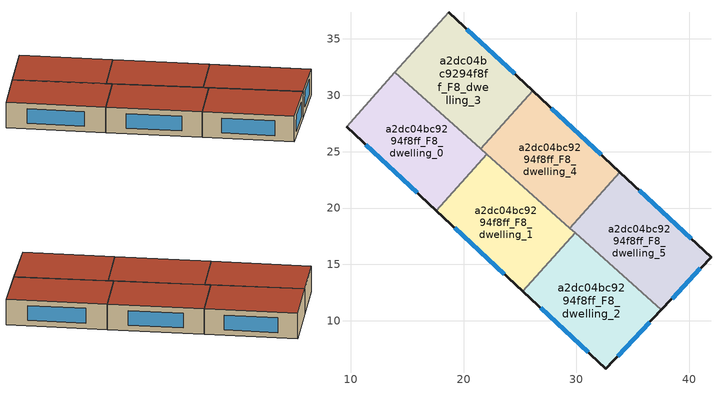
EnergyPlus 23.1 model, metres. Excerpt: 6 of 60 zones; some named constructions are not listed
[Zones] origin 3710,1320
a2dc04bc9294f8ff_F8_dwelling_0
 floor to a2dc04bc9294f8ff_F7_dwelling_0 (EU_floor_Construction): 22.05,24.79 17.58,19.78 9.62,27.21 13.92,32.04 z24
 wall outside (EU_wall_Construction): 9.62,27.21 17.58,19.78 z24:27
 wall to a2dc04bc9294f8ff_F8_dwelling_1 (EU_wall_Construction): 17.58,19.78 22.05,24.79 z24:27
 wall adiabatic (EU_wall_Construction): 13.92,32.04 9.62,27.21 z24:27
 wall to a2dc04bc9294f8ff_F8_dwelling_3 (EU_wall_Construction): 21.54,25.24 13.92,32.04 z24:27
 wall to a2dc04bc9294f8ff_F8_dwelling_4 (EU_wall_Construction): 22.05,24.79 21.54,25.24 z24:27
 window (EU_Window_Construction): 11.32,25.62 15.88,21.37 z24.64:26.36
 roof outside (EU_roof_Construction): 17.58,19.78 22.05,24.79 13.92,32.04 9.62,27.21 z27
a2dc04bc9294f8ff_F8_dwelling_1
 floor to a2dc04bc9294f8ff_F7_dwelling_1 (EU_floor_Construction): 29.89,17.79 25.27,12.61 17.58,19.78 22.05,24.79 z24
 wall outside (EU_wall_Construction): 17.58,19.78 25.27,12.61 z24:27
 wall to a2dc04bc9294f8ff_F8_dwelling_2 (EU_wall_Construction): 25.27,12.61 29.89,17.79 z24:27
 wall to a2dc04bc9294f8ff_F8_dwelling_4 (EU_wall_Construction): 29.42,18.21 22.05,24.79 z24:27
 wall to a2dc04bc9294f8ff_F8_dwelling_5 (EU_wall_Construction): 29.89,17.8 29.42,18.21 z24:27
 window (EU_Window_Construction): 19.23,18.24 23.62,14.15 z24.64:26.36
 roof outside (EU_roof_Construction): 25.27,12.61 29.89,17.79 22.05,24.79 17.58,19.78 z27
a2dc04bc9294f8ff_F8_dwelling_2
 floor to a2dc04bc9294f8ff_F7_dwelling_2 (EU_floor_Construction): 37.54,10.97 32.62,5.74 25.27,12.61 29.89,17.79 z24
 wall outside (EU_wall_Construction): 25.27,12.61 32.62,5.74 37.54,10.97 z24:27
 wall to a2dc04bc9294f8ff_F8_dwelling_5 (EU_wall_Construction): 37.54,10.97 29.89,17.79 z24:27
 window (EU_Window_Construction): 33.68,6.86 36.49,9.85 / 26.84,11.14 31.05,7.21 z24.64:26.36
 roof outside (EU_roof_Construction): 32.62,5.74 37.54,10.97 29.89,17.79 25.27,12.61 z27
a2dc04bc9294f8ff_F8_dwelling_3
 floor to a2dc04bc9294f8ff_F7_dwelling_3 (EU_floor_Construction): 26.14,30.4 21.54,25.24 13.92,32.04 18.67,37.37 z24
 wall outside (EU_wall_Construction): 26.14,30.4 18.67,37.37 z24:27
 wall to a2dc04bc9294f8ff_F8_dwelling_4 (EU_wall_Construction): 21.54,25.24 26.14,30.4 z24:27
 wall adiabatic (EU_wall_Construction): 18.67,37.37 13.92,32.04 z24:27
 window (EU_Window_Construction): 24.54,31.89 20.27,35.87 z24.64:26.36
 roof outside (EU_roof_Construction): 21.54,25.24 26.14,30.4 18.67,37.37 13.92,32.04 z27
a2dc04bc9294f8ff_F8_dwelling_4
 floor to a2dc04bc9294f8ff_F7_dwelling_4 (EU_floor_Construction): 33.86,23.18 29.42,18.21 21.54,25.24 26.14,30.4 z24
 wall outside (EU_wall_Construction): 33.86,23.18 26.14,30.4 z24:27
 wall to a2dc04bc9294f8ff_F8_dwelling_5 (EU_wall_Construction): 29.42,18.21 33.86,23.18 z24:27
 window (EU_Window_Construction): 32.21,24.73 27.79,28.85 z24.64:26.36
 roof outside (EU_roof_Construction): 29.42,18.21 33.86,23.18 26.14,30.4 21.54,25.24 z27
a2dc04bc9294f8ff_F8_dwelling_5
 floor to a2dc04bc9294f8ff_F7_dwelling_5 (EU_floor_Construction): 41.94,15.64 37.54,10.97 29.42,18.21 33.86,23.18 z24
 wall outside (EU_wall_Construction): 37.54,10.97 41.94,15.64 33.86,23.18 z24:27
 window (EU_Window_Construction): 40.21,17.26 35.59,21.57 / 38.48,11.97 41,14.64 z24.64:26.36
 roof outside (EU_roof_Construction): 37.54,10.97 41.94,15.64 33.86,23.18 29.42,18.21 z27
[SCHEDULE:FILE] Column Number=1; Rows to Skip at Top=0; Number of Hours of Data=8760; Column Separator=Comma; Interpolate to Timestep=No; Minutes per Item=60; Adjust Schedule for Daylight Savings=Yes
Name | File
EU_Step8_GainSchedule_a2dc04bc9294f8ff_F3_dwelling_6_f000 | ../../schedules/a2dc04bc9294f8ff/a2dc04bc9294f8ff_F3_dwelling_6_f000_gain.csv
EU_Step8_GainSchedule_a2dc04bc9294f8ff_F4_dwelling_0_f000 | ../../schedules/a2dc04bc9294f8ff/a2dc04bc9294f8ff_F4_dwelling_0_f000_gain.csv
EU_Step8_GainSchedule_a2dc04bc9294f8ff_F4_dwelling_1_f000 | ../../schedules/a2dc04bc9294f8ff/a2dc04bc9294f8ff_F4_dwelling_1_f000_gain.csv
EU_Step8_GainSchedule_a2dc04bc9294f8ff_F4_dwelling_2_f000 | ../../schedules/a2dc04bc9294f8ff/a2dc04bc9294f8ff_F4_dwelling_2_f000_gain.csv
EU_Step8_GainSchedule_a2dc04bc9294f8ff_F4_dwelling_3_f000 | ../../schedules/a2dc04bc9294f8ff/a2dc04bc9294f8ff_F4_dwelling_3_f000_gain.csv
EU_Step8_GainSchedule_a2dc04bc9294f8ff_F4_dwelling_4_f000 | ../../schedules/a2dc04bc9294f8ff/a2dc04bc9294f8ff_F4_dwelling_4_f000_gain.csv
EU_Step8_GainSchedule_a2dc04bc9294f8ff_F4_dwelling_5_f000 | ../../schedules/a2dc04bc9294f8ff/a2dc04bc9294f8ff_F4_dwelling_5_f000_gain.csv
EU_Step8_GainSchedule_a2dc04bc9294f8ff_F4_dwelling_6_f000 | ../../schedules/a2dc04bc9294f8ff/a2dc04bc9294f8ff_F4_dwelling_6_f000_gain.csv
